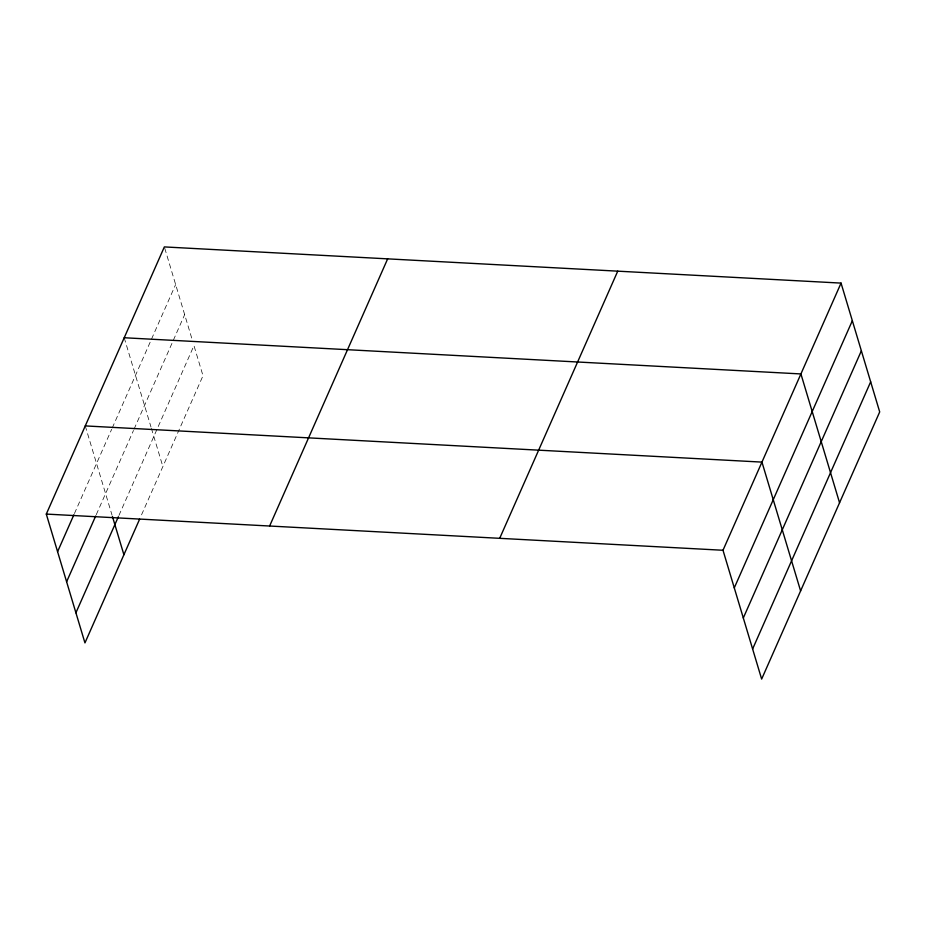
<?xml version="1.0" encoding="UTF-8"?>
<svg xmlns="http://www.w3.org/2000/svg" width="926" height="926" viewBox="0 0 926 926"><rect width="100%" height="100%" fill="white"/><g stroke="black" fill="none" stroke-linecap="round" stroke-linejoin="round"><path stroke-width="0.69" stroke-dasharray="4.63 3.47" d="M74.439 513.525L111.652 429.305M112.243 427.986L175.639 284.514M96.269 514.671L133.483 430.463M134.062 429.143L184.668 314.62M118.945 515.423L193.962 345.63L203.002 375.736L140.185 517.889M164.759 248.261L191.948 338.893M124.211 337.747L150.996 427.025M151.401 428.379L162.86 466.565M85.261 425.914L112.046 515.192"/><path stroke-width="1.39" d="M139.606 519.208L84.949 642.899L46.3 514.08L164.353 246.918L841.051 283.101L879.7 411.92L761.647 679.082L722.998 550.264L841.051 283.101M57.586 551.688L73.86 514.844M66.614 581.783L95.691 515.99M75.92 612.792L118.366 516.731M269.616 526.026L387.658 258.852M499.693 538.33L617.746 271.156M734.283 587.871L852.337 320.709M743.312 617.978L861.365 350.804M752.618 648.987L870.672 381.825M124.211 337.747L800.921 373.942L839.558 502.76M85.261 425.914L761.959 462.109L800.608 590.927M46.3 514.08L722.998 550.264M112.451 516.546L123.899 554.732"/></g></svg>
